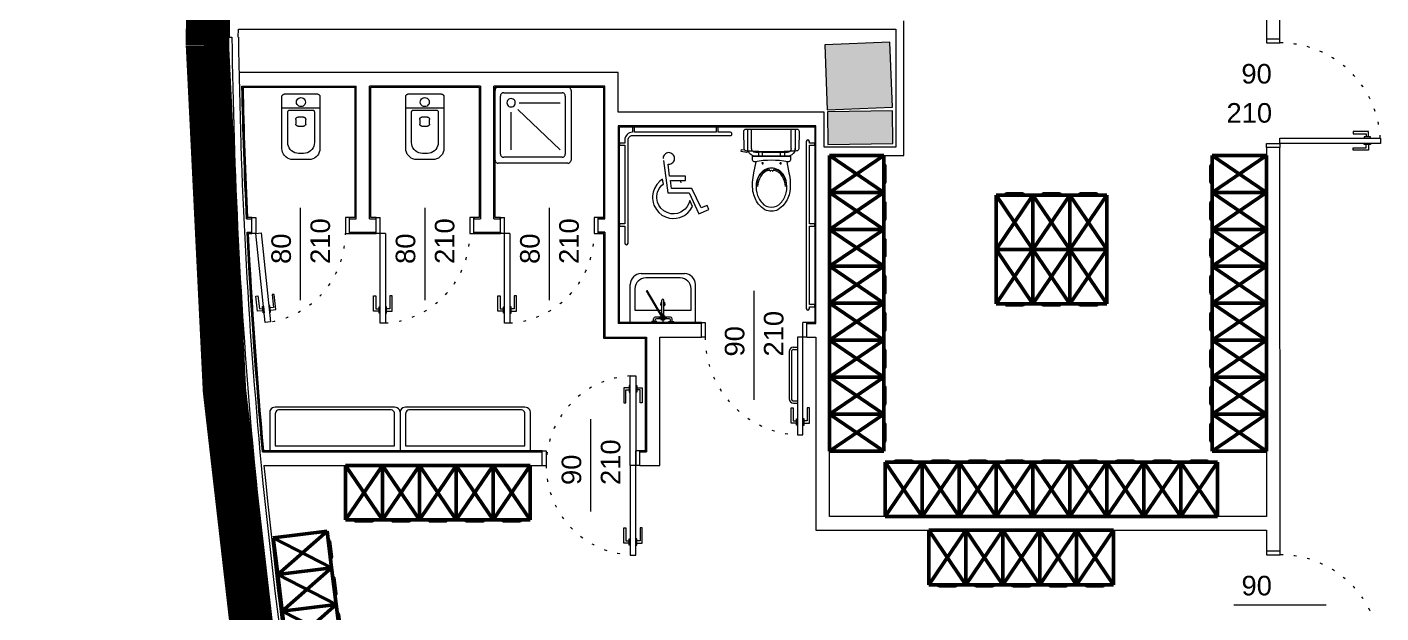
# Model space of a CAD drawing. Header units: centimetres. Extents: x 139057 to 200038, y 34824 to 80516.
# Drawn here: x 165506 to 166753, y 52121 to 52660 of the extents above; entities that cross this region are included whole.
import ezdxf

# ---------------------------------------------------------------- set-up
doc = ezdxf.new("R2010")
doc.units = ezdxf.units.CM
doc.header["$LTSCALE"] = 100
for name, pattern in [('HIDDEN4', [0.125, 0.025, -0.1]), ('p-1_lay_d3_P1-STRC-COL$0$HIDDEN', [20, 10, -10]), ('TRATTO-PUNTO', [1, 0.5, -0.25, 0, -0.25])]:
    doc.linetypes.add(name, pattern=pattern)
for name, color, linetype, lineweight in [('410_STRUTTURE_001-AM_0', 7, 'Continuous', 0), ('430_TAVOLATI_001-AM_0', 3, 'Continuous', 0), ('437_RIVESTIMENTI_001-AM_0', 13, 'Continuous', 0), ('439_TESTI_SERRAMENTI_001-AM_0', 11, 'Continuous', 0), ('441_SERRAMENTI_001-AM_0', 1, 'Continuous', 0), ('442_SANITARI_001-AM_0', 6, 'Continuous', 0), ('560_LAY_OUT_ARREDI_001-AM_0', 150, 'Continuous', 50), ('660_LAY_OUT_ARREDI_001-AM_0', 150, 'Continuous', 50)]:
    doc.layers.add(name, color=color, linetype=linetype, lineweight=lineweight)
doc.layers.add('_s_09_Perimetro_proprietà', color=40, linetype='Continuous')
doc.layers.add('CN_050_MURI_PT_Finiture', color=7, linetype='Continuous')
doc.styles.add('GENERATED_STYLE_1', font='arial.ttf')

# ---------------------------------------------------------------- blocks, each defined once
blk = doc.blocks.new('ar')
at = {"layer": '660_LAY_OUT_ARREDI_001-AM_0', "ltscale": 0.5}
for p, q in [((36789.9, 29627.8), (36739.9, 29661.8)), ((36789.9, 29661.8), (36739.9, 29627.8)), ((36789.9, 29661.8), (36739.9, 29661.8)), ((36789.9, 29661.8), (36789.9, 29627.8)), ((36789.9, 29627.8), (36739.9, 29627.8))]:
    blk.add_line(p, q, dxfattribs=at)
at = {"layer": '660_LAY_OUT_ARREDI_001-AM_0'}
blk.add_line((36739.9, 29661.8), (36739.9, 29627.8), dxfattribs=at)
at = {"layer": '660_LAY_OUT_ARREDI_001-AM_0', "ltscale": 0.5, "flags": 128}
blk.add_lwpolyline([(36789.9, 29653.3), (36789.9, 29636.3), (36790.9, 29637.3), (36790.9, 29652.3)], close=True, dxfattribs=at)

msp = doc.modelspace()

# ---------------------------------------------------------------- hatches: boundary and pattern name
at = {"layer": '410_STRUTTURE_001-AM_0'}
for points in [[(166300.6, 52646.6), (166240.6, 52644.2), (166243, 52584.2), (166303, 52586.6)], [(166303, 52583.3), (166243.1, 52582.3), (166243.5, 52552.3), (166303.5, 52553.3)]]:
    msp.add_hatch(color=256, dxfattribs=at).paths.add_polyline_path(points, flags=0)
at = {"layer": 'CN_050_MURI_PT_Finiture', "linetype": 'Continuous', "lineweight": 18}
for points in [[(166037.1, 52485.1), (166032.1, 52485.1), (166032.1, 52484.1), (166038.1, 52484.1)], [(166032.1, 52470.6), (166037.1, 52470.6), (166038.1, 52471.6), (166032.1, 52471.6)]]:
    msp.add_hatch(color=252, dxfattribs=at).paths.add_polyline_path(points, flags=0)

# ---------------------------------------------------------------- linework, layer by layer
at = {"layer": '410_STRUTTURE_001-AM_0', "elevation": 0, "flags": 128}
for points in [[(166300.6, 52646.6), (166240.6, 52644.2), (166243, 52584.2), (166303, 52586.6)], [(166303, 52583.3), (166243.1, 52582.3), (166243.5, 52552.3), (166303.5, 52553.3)]]:
    msp.add_lwpolyline(points, close=True, dxfattribs=at)
at = {"layer": '430_TAVOLATI_001-AM_0'}
for p, q in [((165672.3, 52643.5, 0), (165672.3, 53080.2, 0)), ((166647.3, 52833, 0), (166647.3, 52649.5, 0)), ((166659.8, 52649.5, 0), (166659.8, 52833, 0)), ((165692.3, 52674.6, 0), (165692.3, 52651.2, 0)), ((165700.7, 52651.2, 0), (165700.8, 52658.6, 0)), ((165700.8, 52658.6, 0), (166306, 52658.6, 0)), ((166306, 52658.6, 0), (166306, 52549.8, 0)), ((166313.5, 52542.3, 0), (166313.5, 52666.1, 0)), ((165692.3, 52651.2, 0), (165694.8, 52651.2, 0)), ((166050.6, 52618.6, 0), (165701.3, 52618.6, 0)), ((166050.6, 52582.1, 0), (166050.6, 52618.6, 0)), ((165704.1, 52606.1, 0), (165809.1, 52606.1, 0)), ((165809.1, 52484.1, 0), (165809.1, 52606.1, 0)), ((165821.6, 52484.1, 0), (165821.6, 52606.1, 0)), ((165923.6, 52606.1, 0), (165821.6, 52606.1, 0)), ((165923.6, 52606.1, 0), (165923.6, 52484.1, 0)), ((165936.1, 52484.1, 0), (165936.1, 52606.1, 0)), ((166038.1, 52606.1, 0), (165936.1, 52606.1, 0)), ((166038.1, 52484.1, 0), (166038.1, 52606.1, 0)), ((166240.1, 52582.1, 0), (166050.6, 52582.1, 0)), ((166240.1, 52549.8, 0), (166240.1, 52582.1, 0)), ((166232.6, 52569.6, 0), (166050.6, 52569.6, 0)), ((166050.6, 52569.6, 0), (166050.6, 52387.6, 0)), ((166232.6, 52387.6, 0), (166232.6, 52569.6, 0)), ((166306, 52549.8, 0), (166240.1, 52549.8, 0)), ((166245.1, 52210, 0), (166245.1, 52542.3, 0)), ((166245.1, 52542.3, 0), (166313.5, 52542.3, 0)), ((166647.3, 52549.5, 0), (166647.4, 52210, 0)), ((166659.9, 52178.6, 0), (166659.8, 52549.5, 0)), ((165708.2, 52484.1, 0), (165713.1, 52484.1, 0)), ((165713.1, 52470.6, 0), (165713.1, 52485.1, 0)), ((165803.1, 52470.6, 0), (165803.1, 52485.1, 0)), ((165803.1, 52484.1, 0), (165809.1, 52484.1, 0)), ((165821.6, 52484.1, 0), (165827.6, 52484.1, 0)), ((165827.6, 52470.6, 0), (165827.6, 52485.1, 0)), ((165917.6, 52484.1, 0), (165923.6, 52484.1, 0)), ((165936.1, 52484.1, 0), (165942.1, 52484.1, 0)), ((166032.1, 52470.6, 0), (166032.1, 52485.1, 0)), ((166032.1, 52484.1, 0), (166038.1, 52484.1, 0)), ((165708.8, 52471.6, 0), (165713.1, 52471.6, 0)), ((165803.1, 52471.6, 0), (165827.6, 52471.6, 0)), ((165917.6, 52471.6, 0), (165942.1, 52471.6, 0)), ((166038.1, 52471.6, 0), (166032.1, 52471.6, 0)), ((166038.1, 52471.6, 0), (166038.1, 52375.1, 0)), ((166127.1, 52387.6, 0), (166050.6, 52387.6, 0)), ((166127.1, 52375.1, 0), (166127.1, 52388.6, 0)), ((166224.1, 52375.1, 0), (166224.1, 52388.6, 0)), ((166224.1, 52387.6, 0), (166232.6, 52387.6, 0)), ((166038.1, 52375.1, 0), (166076.4, 52375.1, 0)), ((166076.4, 52375.1, 0), (166076.4, 52269.6, 0)), ((166088.9, 52375.1, 0), (166127.1, 52375.1, 0)), ((166088.9, 52257.1, 0), (166088.9, 52375.1, 0)), ((166224.1, 52375.1, 0), (166232.6, 52375.1, 0)), ((166232.6, 52375.1, 0), (166232.6, 52197.5, 0)), ((165723, 52269.6, 0), (165980.4, 52269.6, 0)), ((165980.4, 52257.1, 0), (165980.4, 52270.6, 0)), ((166070.4, 52257.1, 0), (166070.4, 52270.6, 0)), ((166070.4, 52269.6, 0), (166076.4, 52269.6, 0)), ((165724.3, 52257.1, 0), (165984.1, 52257.1, 0)), ((166070.4, 52257.1, 0), (166088.9, 52257.1, 0)), ((166647.4, 52210, 0), (166245.1, 52210, 0)), ((166232.6, 52197.5, 0), (166647.4, 52197.5, 0)), ((166647.4, 52197.5, 0), (166647.4, 52178.6, 0))]:
    msp.add_line(p, q, dxfattribs=at)
for centre, radius, start, end in [((170568, 52725.6, 0), 4896.4, 180.9618, 192.1311), ((170557.1, 52710.6, 0), 4862.7, 180.6998, 185.1089), ((170508.7, 52709.1, 0), 4808.2, 180.6897, 185.3938), ((170557.1, 52710.6, 0), 4854.2, 181.2334, 182.6743), ((170557.1, 52710.6, 0), 4854.2, 182.822, 185.2124), ((170573.4, 52726.7, 0), 4880.4, 185.2802, 191.8579), ((170566.8, 52725.6, 0), 4867.6, 185.5238, 191.7901), ((170566.8, 52725.6, 0), 4865.1, 185.5267, 191.7601)]:
    msp.add_arc(centre, radius, start, end, dxfattribs=at)
at = {"layer": '437_RIVESTIMENTI_001-AM_0'}
for p, q in [((165705.1, 52605.1, 0), (165808.1, 52605.1, 0)), ((165808.1, 52605.1, 0), (165808.1, 52485.1, 0)), ((165822.6, 52605.1, 0), (165922.6, 52605.1, 0)), ((165822.6, 52485.1, 0), (165822.6, 52605.1, 0)), ((165922.6, 52605.1, 0), (165922.6, 52485.1, 0)), ((165937.1, 52485.1, 0), (165937.1, 52605.1, 0)), ((165937.1, 52605.1, 0), (166037.1, 52605.1, 0)), ((166037.1, 52605.1, 0), (166037.1, 52485.1, 0)), ((166051.6, 52568.6, 0), (166231.6, 52568.6, 0)), ((166051.6, 52388.6, 0), (166051.6, 52568.6, 0)), ((166231.6, 52568.6, 0), (166231.6, 52388.6, 0)), ((165713.1, 52485.1, 0), (165709.2, 52485.1, 0)), ((165808.1, 52485.1, 0), (165803.1, 52485.1, 0)), ((165827.6, 52485.1, 0), (165822.6, 52485.1, 0)), ((165922.6, 52485.1, 0), (165917.6, 52485.1, 0)), ((165942.1, 52485.1, 0), (165937.1, 52485.1, 0)), ((166037.1, 52485.1, 0), (166032.1, 52485.1, 0)), ((165709.9, 52470.6, 0), (165713.1, 52470.6, 0)), ((165803.1, 52470.6, 0), (165827.6, 52470.6, 0)), ((165917.6, 52470.6, 0), (165942.1, 52470.6, 0)), ((166032.1, 52470.6, 0), (166037.1, 52470.6, 0)), ((166037.1, 52470.6, 0), (166037.1, 52374.1, 0)), ((166127.1, 52388.6, 0), (166051.6, 52388.6, 0)), ((166231.6, 52388.6, 0), (166224.1, 52388.6, 0)), ((166037.1, 52374.1, 0), (166075.4, 52374.1, 0)), ((166075.4, 52374.1, 0), (166075.4, 52270.6, 0)), ((165980.4, 52270.6, 0), (165723.9, 52270.6, 0)), ((166075.4, 52270.6, 0), (166070.4, 52270.6, 0))]:
    msp.add_line(p, q, dxfattribs=at)
for start, end in [(181.2455, 182.663), (182.8344, 185.2016)]:
    msp.add_arc((170557.1, 52710.6, 0), 4853.2, start, end, dxfattribs=at)
at = {"layer": '441_SERRAMENTI_001-AM_0', "linetype": 'Continuous'}
for p, q in [((166647.3, 52649.5, 0), (166659.8, 52649.5, 0)), ((166647.3, 52649.5, 0), (166647.3, 52645.8, 0)), ((166647.3, 52645.8, 0), (166659.8, 52645.8, 0)), ((166659.8, 52645.8, 0), (166659.8, 52649.5, 0)), ((166659.8, 52553.3, 0), (166659.8, 52558.3, 0)), ((166659.8, 52558.3, 0), (166752.3, 52558.3, 0)), ((166727.3, 52564.3, 0), (166727.3, 52562.3, 0)), ((166741.3, 52564.3, 0), (166727.3, 52564.3, 0)), ((166727.3, 52562.3, 0), (166739.3, 52562.3, 0)), ((166737.3, 52559.3, 0), (166737.3, 52558.3, 0)), ((166743.3, 52559.3, 0), (166737.3, 52559.3, 0)), ((166739.3, 52562.3, 0), (166739.3, 52559.3, 0)), ((166741.3, 52559.3, 0), (166741.3, 52564.3, 0)), ((166743.3, 52558.3, 0), (166743.3, 52559.3, 0)), ((166752.3, 52558.3, 0), (166752.3, 52553.3, 0)), ((166647.3, 52549.5, 0), (166647.3, 52553.3, 0)), ((166647.3, 52553.3, 0), (166659.8, 52553.3, 0)), ((166659.8, 52549.5, 0), (166647.3, 52549.5, 0)), ((166659.8, 52553.3, 0), (166659.8, 52549.5, 0)), ((166752.3, 52553.3, 0), (166659.8, 52553.3, 0)), ((166727.3, 52547.3, 0), (166727.3, 52549.3, 0)), ((166727.3, 52549.3, 0), (166739.3, 52549.3, 0)), ((166741.3, 52547.3, 0), (166727.3, 52547.3, 0)), ((166737.3, 52552.3, 0), (166737.3, 52553.3, 0)), ((166737.3, 52553.3, 0), (166743.3, 52553.3, 0)), ((166743.3, 52552.3, 0), (166737.3, 52552.3, 0)), ((166739.1, 52553.3, 0), (166740.4, 52553.3, 0)), ((166739.3, 52549.3, 0), (166739.3, 52552.3, 0)), ((166741.3, 52552.3, 0), (166741.3, 52547.3, 0)), ((166743.3, 52553.3, 0), (166743.3, 52552.3, 0)), ((165758.1, 52409.1, 0), (165758.1, 52494.1, 0)), ((165872.6, 52409.1, 0), (165872.6, 52494.1, 0)), ((165987.1, 52409.1, 0), (165987.1, 52494.1, 0)), ((165713.1, 52485.1, 0), (165716.8, 52485.1, 0)), ((165716.8, 52485.1, 0), (165716.8, 52470.6, 0)), ((165803.1, 52485.1, 0), (165799.3, 52485.1, 0)), ((165799.3, 52485.1, 0), (165799.3, 52470.6, 0)), ((165827.6, 52485.1, 0), (165831.3, 52485.1, 0)), ((165831.3, 52388.1, 0), (165831.3, 52485.1, 0)), ((165917.6, 52485.1, 0), (165913.8, 52485.1, 0)), ((165913.8, 52485.1, 0), (165913.8, 52470.6, 0)), ((165917.6, 52470.6, 0), (165917.6, 52485.1, 0)), ((165942.1, 52485.1, 0), (165945.8, 52485.1, 0)), ((165942.1, 52470.6, 0), (165942.1, 52485.1, 0)), ((165945.8, 52388.1, 0), (165945.8, 52485.1, 0)), ((166032.1, 52485.1, 0), (166028.3, 52485.1, 0)), ((166028.3, 52485.1, 0), (166028.3, 52470.6, 0)), ((166032.1, 52471.6, 0), (166032.1, 52484.1, 0)), ((165716.8, 52470.6, 0), (165713.1, 52470.6, 0)), ((165716.8, 52470.6, 0), (165721.8, 52471.1, 0)), ((165725.4, 52388.5, 0), (165716.8, 52470.6, 0)), ((165721.8, 52471.1, 0), (165730.4, 52389.1, 0)), ((165799.3, 52470.6, 0), (165803.1, 52470.6, 0)), ((165836.3, 52470.6, 0), (165827.6, 52470.6, 0)), ((165836.3, 52470.6, 0), (165836.3, 52388.1, 0)), ((165913.8, 52470.6, 0), (165917.6, 52470.6, 0)), ((165950.8, 52470.6, 0), (165942.1, 52470.6, 0)), ((165950.8, 52470.6, 0), (165950.8, 52388.1, 0)), ((166028.3, 52470.6, 0), (166032.1, 52470.6, 0)), ((166175.6, 52317.6, 0), (166175.6, 52417.6, 0)), ((165716.8, 52412.8, 0), (165718.8, 52413, 0)), ((165718.3, 52398.9, 0), (165716.8, 52412.8, 0)), ((165718.8, 52413, 0), (165720.1, 52401.1, 0)), ((165733.8, 52414.5, 0), (165731.8, 52414.3, 0)), ((165731.8, 52414.3, 0), (165733, 52402.4, 0)), ((165735.2, 52400.6, 0), (165733.8, 52414.5, 0)), ((165825.3, 52413.1, 0), (165827.3, 52413.1, 0)), ((165825.3, 52399.1, 0), (165825.3, 52413.1, 0)), ((165827.3, 52413.1, 0), (165827.3, 52401.1, 0)), ((165842.3, 52413.1, 0), (165840.3, 52413.1, 0)), ((165840.3, 52413.1, 0), (165840.3, 52401.1, 0)), ((165842.3, 52399.1, 0), (165842.3, 52413.1, 0)), ((165939.8, 52413.1, 0), (165941.8, 52413.1, 0)), ((165939.8, 52399.1, 0), (165939.8, 52413.1, 0)), ((165941.8, 52413.1, 0), (165941.8, 52401.1, 0)), ((165956.8, 52413.1, 0), (165954.8, 52413.1, 0)), ((165954.8, 52413.1, 0), (165954.8, 52401.1, 0)), ((165956.8, 52399.1, 0), (165956.8, 52413.1, 0)), ((165723.3, 52399.4, 0), (165718.3, 52398.9, 0)), ((165720.1, 52401.1, 0), (165723.1, 52401.4, 0)), ((165722.9, 52403.4, 0), (165723.9, 52403.5, 0)), ((165723.5, 52397.4, 0), (165722.9, 52403.4, 0)), ((165724.5, 52397.5, 0), (165723.5, 52397.4, 0)), ((165723.9, 52403.5, 0), (165724.5, 52397.5, 0)), ((165724, 52401.7, 0), (165724.2, 52400.4, 0)), ((165729.8, 52404.1, 0), (165728.8, 52404, 0)), ((165729.4, 52398, 0), (165730.4, 52398.1, 0)), ((165730.4, 52398.1, 0), (165729.8, 52404.1, 0)), ((165733, 52402.4, 0), (165730, 52402.1, 0)), ((165730.2, 52400.1, 0), (165735.2, 52400.6, 0)), ((165830.3, 52399.1, 0), (165825.3, 52399.1, 0)), ((165827.3, 52401.1, 0), (165830.3, 52401.1, 0)), ((165830.3, 52403.1, 0), (165831.3, 52403.1, 0)), ((165830.3, 52397.1, 0), (165830.3, 52403.1, 0)), ((165831.3, 52397.1, 0), (165830.3, 52397.1, 0)), ((165837.3, 52403.1, 0), (165836.3, 52403.1, 0)), ((165836.3, 52397.1, 0), (165837.3, 52397.1, 0)), ((165837.3, 52397.1, 0), (165837.3, 52403.1, 0)), ((165840.3, 52401.1, 0), (165837.3, 52401.1, 0)), ((165837.3, 52399.1, 0), (165842.3, 52399.1, 0)), ((165944.8, 52399.1, 0), (165939.8, 52399.1, 0)), ((165941.8, 52401.1, 0), (165944.8, 52401.1, 0)), ((165944.8, 52403.1, 0), (165945.8, 52403.1, 0)), ((165944.8, 52397.1, 0), (165944.8, 52403.1, 0)), ((165945.8, 52397.1, 0), (165944.8, 52397.1, 0)), ((165951.8, 52403.1, 0), (165950.8, 52403.1, 0)), ((165950.8, 52397.1, 0), (165951.8, 52397.1, 0)), ((165951.8, 52397.1, 0), (165951.8, 52403.1, 0)), ((165954.8, 52401.1, 0), (165951.8, 52401.1, 0)), ((165951.8, 52399.1, 0), (165956.8, 52399.1, 0)), ((165730.4, 52389.1, 0), (165725.4, 52388.5, 0)), ((165836.3, 52388.1, 0), (165831.3, 52388.1, 0)), ((165950.8, 52388.1, 0), (165945.8, 52388.1, 0)), ((166127.1, 52388.6, 0), (166130.6, 52388.6, 0)), ((166127.1, 52375.1, 0), (166127.1, 52387.6, 0)), ((166130.6, 52388.6, 0), (166130.6, 52375.1, 0)), ((166224.1, 52388.6, 0), (166220.6, 52388.6, 0)), ((166220.6, 52285.1, 0), (166220.6, 52388.6, 0)), ((166224.1, 52375.1, 0), (166224.1, 52387.6, 0)), ((166130.6, 52375.1, 0), (166127.1, 52375.1, 0)), ((166224.1, 52375.1, 0), (166215.6, 52375.1, 0)), ((166215.6, 52375.1, 0), (166215.6, 52285.1, 0)), ((166208, 52361.8, 0), (166208, 52318.4, 0)), ((166210, 52361.8, 0), (166210, 52318.4, 0)), ((166212, 52365.8, 0), (166215.6, 52365.8, 0)), ((166212, 52363.8, 0), (166215.6, 52363.8, 0)), ((166209.6, 52310.1, 0), (166211.6, 52310.1, 0)), ((166209.6, 52296.1, 0), (166209.6, 52310.1, 0)), ((166211.6, 52310.1, 0), (166211.6, 52298.1, 0)), ((166212, 52316.4, 0), (166215.6, 52316.4, 0)), ((166212, 52314.4, 0), (166215.6, 52314.4, 0)), ((166226.6, 52310.1, 0), (166224.6, 52310.1, 0)), ((166224.6, 52310.1, 0), (166224.6, 52298.1, 0)), ((166226.6, 52296.1, 0), (166226.6, 52310.1, 0)), ((166025.4, 52214.6, 0), (166025.4, 52299.6, 0)), ((166214.6, 52296.1, 0), (166209.6, 52296.1, 0)), ((166211.6, 52298.1, 0), (166214.6, 52298.1, 0)), ((166214.6, 52300.1, 0), (166215.6, 52300.1, 0)), ((166214.6, 52294.1, 0), (166214.6, 52300.1, 0)), ((166215.6, 52294.1, 0), (166214.6, 52294.1, 0)), ((166221.6, 52300.1, 0), (166220.6, 52300.1, 0)), ((166220.6, 52294.1, 0), (166221.6, 52294.1, 0)), ((166221.6, 52294.1, 0), (166221.6, 52300.1, 0)), ((166224.6, 52298.1, 0), (166221.6, 52298.1, 0)), ((166221.6, 52296.1, 0), (166226.6, 52296.1, 0)), ((166215.6, 52285.1, 0), (166220.6, 52285.1, 0)), ((165980.4, 52270.6, 0), (165984.1, 52270.6, 0)), ((165984.1, 52270.6, 0), (165984.1, 52257.1, 0)), ((166070.4, 52270.6, 0), (166066.6, 52270.6, 0)), ((166066.6, 52174.6, 0), (166066.6, 52270.6, 0)), ((166070.4, 52257.1, 0), (166070.4, 52269.6, 0)), ((166076.4, 52269.6, 0), (166070.4, 52269.6, 0)), ((166070.4, 52257.1, 0), (166061.6, 52257.1, 0)), ((166061.6, 52257.1, 0), (166061.6, 52174.6, 0)), ((166055.6, 52199.6, 0), (166057.6, 52199.6, 0)), ((166055.6, 52185.6, 0), (166055.6, 52199.6, 0)), ((166057.6, 52199.6, 0), (166057.6, 52187.6, 0)), ((166072.6, 52199.6, 0), (166070.6, 52199.6, 0)), ((166070.6, 52199.6, 0), (166070.6, 52187.6, 0)), ((166072.6, 52185.6, 0), (166072.6, 52199.6, 0)), ((166060.6, 52185.6, 0), (166055.6, 52185.6, 0)), ((166057.6, 52187.6, 0), (166060.6, 52187.6, 0)), ((166060.6, 52189.6, 0), (166061.6, 52189.6, 0)), ((166060.6, 52183.6, 0), (166060.6, 52189.6, 0)), ((166061.6, 52183.6, 0), (166060.6, 52183.6, 0)), ((166067.6, 52189.6, 0), (166066.6, 52189.6, 0)), ((166066.6, 52183.6, 0), (166067.6, 52183.6, 0)), ((166067.6, 52183.6, 0), (166067.6, 52189.6, 0)), ((166070.6, 52187.6, 0), (166067.6, 52187.6, 0)), ((166067.6, 52185.6, 0), (166072.6, 52185.6, 0)), ((166061.6, 52174.6, 0), (166066.6, 52174.6, 0)), ((166647.4, 52178.6, 0), (166659.9, 52178.6, 0)), ((166647.4, 52178.6, 0), (166647.4, 52174.9, 0)), ((166647.4, 52174.9, 0), (166659.9, 52174.9, 0)), ((166659.9, 52174.9, 0), (166659.9, 52178.6, 0)), ((166702.4, 52128.6, 0), (166617.4, 52128.6, 0))]:
    msp.add_line(p, q, dxfattribs=at)
at = {"layer": '441_SERRAMENTI_001-AM_0', "linetype": 'p-1_lay_d3_P1-STRC-COL$0$HIDDEN'}
for p, q in [((166061.6, 52330.6, 0), (166060.6, 52330.6, 0)), ((166060.6, 52330.6, 0), (166060.6, 52324.6, 0)), ((166061.6, 52339.6, 0), (166066.6, 52339.6, 0)), ((166061.6, 52257.1, 0), (166061.6, 52339.6, 0)), ((166066.6, 52339.6, 0), (166066.6, 52257.1, 0)), ((166066.6, 52330.6, 0), (166067.6, 52330.6, 0)), ((166067.6, 52330.6, 0), (166067.6, 52324.6, 0)), ((166060.6, 52328.6, 0), (166055.6, 52328.6, 0)), ((166055.6, 52328.6, 0), (166055.6, 52314.6, 0)), ((166057.6, 52326.6, 0), (166060.6, 52326.6, 0)), ((166057.6, 52314.6, 0), (166057.6, 52326.6, 0)), ((166060.6, 52324.6, 0), (166061.6, 52324.6, 0)), ((166067.6, 52324.6, 0), (166066.6, 52324.6, 0)), ((166067.6, 52328.6, 0), (166072.6, 52328.6, 0)), ((166070.6, 52326.6, 0), (166067.6, 52326.6, 0)), ((166070.6, 52314.6, 0), (166070.6, 52326.6, 0)), ((166072.6, 52328.6, 0), (166072.6, 52314.6, 0)), ((166055.6, 52314.6, 0), (166057.6, 52314.6, 0)), ((166072.6, 52314.6, 0), (166070.6, 52314.6, 0))]:
    msp.add_line(p, q, dxfattribs=at)
at = {"layer": '441_SERRAMENTI_001-AM_0', "linetype": 'HIDDEN4'}
for centre, radius, start, end in [((166659.8, 52553.3, 0), 92.5, 3.1019, 90.0033), ((165716.8, 52470.6, 0), 82.5, 280.8386, 0), ((165831.3, 52470.6, 0), 82.5, 273.4746, 0), ((165945.8, 52470.6, 0), 82.5, 273.4746, 0), ((166220.6, 52375.1, 0), 90.1, 180, 266.8202), ((166066.4, 52257.4, 0), 82.2, 93.2923, 180.1937), ((166066.4, 52256.8, 0), 82.2, 179.8063, 266.7077), ((166659.9, 52082.4, 0), 92.5, 3.1019, 90.0033)]:
    msp.add_arc(centre, radius, start, end, dxfattribs=at)
at = {"layer": '441_SERRAMENTI_001-AM_0', "linetype": 'Continuous'}
for centre, radius, start, end in [((166212, 52361.8, 0), 4, 90, 180), ((166212, 52361.8, 0), 2, 90, 180), ((166212, 52318.4, 0), 4, 180, 270), ((166212, 52318.4, 0), 2, 180, 270)]:
    msp.add_arc(centre, radius, start, end, dxfattribs=at)
at = {"layer": '442_SANITARI_001-AM_0'}
for p, q in [((166213.3, 52566.6, 0), (166213.3, 52551.6, 0)), ((166199.8, 52545.1, 0), (166183.3, 52545.1, 0)), ((166184.3, 52535.1, 0), (166182.3, 52535.1, 0)), ((166183.3, 52536.1, 0), (166183.3, 52534.1, 0)), ((166198.9, 52535.1, 0), (166200.9, 52535.1, 0)), ((166199.9, 52536.1, 0), (166199.9, 52534.1, 0)), ((166071.6, 52433.6, 0), (166111.6, 52433.6, 0)), ((166107.6, 52429.7, 0), (166075.9, 52429.7, 0)), ((166061.6, 52388.6, 0), (166061.6, 52423.6, 0)), ((166065.9, 52419.7, 0), (166065.9, 52400, 0)), ((166090.7, 52393.8, 0), (166076.6, 52417.6, 0)), ((166076.7, 52417.9, 0), (166076.8, 52418, 0)), ((166091.2, 52394.1, 0), (166077.1, 52417.9, 0)), ((166117.6, 52400, 0), (166117.6, 52419.7, 0)), ((166121.6, 52388.6, 0), (166121.6, 52423.6, 0)), ((166090.6, 52394.6, 0), (166090.6, 52409.1, 0)), ((166091.5, 52410, 0), (166091.7, 52410, 0)), ((166092.6, 52394.6, 0), (166092.6, 52409.1, 0)), ((166065.9, 52400, 0), (166087, 52400, 0)), ((166089.6, 52393.6, 0), (166084.6, 52393.6, 0)), ((166087.7, 52400, 0), (166090.6, 52400, 0)), ((166095.2, 52392.8, 0), (166088, 52392.8, 0)), ((166089.6, 52392.1, 0), (166089.6, 52393.6, 0)), ((166092.6, 52394.6, 0), (166090.6, 52394.6, 0)), ((166091.6, 52396.8, 0), (166091.6, 52388.8, 0)), ((166092.6, 52400, 0), (166117.6, 52400, 0)), ((166098.6, 52393.6, 0), (166093.6, 52393.6, 0)), ((166093.6, 52392.1, 0), (166093.6, 52393.6, 0)), ((166121.6, 52388.6, 0), (166061.6, 52388.6, 0)), ((166086.1, 52389.6, 0), (166081.6, 52389.6, 0)), ((166081.6, 52388.6, 0), (166081.6, 52389.6, 0)), ((166083.1, 52389.6, 0), (166083.1, 52392.1, 0)), ((166084.6, 52389.6, 0), (166084.6, 52391.1, 0)), ((166089.6, 52392.1, 0), (166085.6, 52392.1, 0)), ((166086.1, 52388.6, 0), (166086.1, 52389.6, 0)), ((166092.6, 52391.1, 0), (166090.6, 52391.1, 0)), ((166097.6, 52392.1, 0), (166093.6, 52392.1, 0)), ((166097.1, 52389.6, 0), (166101.6, 52389.6, 0)), ((166097.1, 52388.6, 0), (166097.1, 52389.6, 0)), ((166098.6, 52389.6, 0), (166098.6, 52391.1, 0)), ((166100.1, 52389.6, 0), (166100.1, 52392.1, 0)), ((166101.6, 52388.6, 0), (166101.6, 52389.6, 0))]:
    msp.add_line(p, q, dxfattribs=at)
at = {"layer": '442_SANITARI_001-AM_0', "elevation": 0, "flags": 128}
for points in [[(165940.1, 52605.1), (165939.6, 52605), (165939.1, 52604.9), (165938.6, 52604.7), (165938.2, 52604.4), (165937.8, 52604), (165937.5, 52603.6), (165937.3, 52603.1), (165937.1, 52602.6), (165937.1, 52602.1)], [(165940.1, 52605.1), (166004.1, 52605.1)], [(166007.1, 52602.1), (166007.1, 52602.6), (166006.9, 52603.1), (166006.7, 52603.6), (166006.4, 52604), (166006, 52604.4), (166005.6, 52604.7), (166005.1, 52604.9), (166004.6, 52605), (166004.1, 52605.1)], [(165740.9, 52596.6), (165740.9, 52596.9), (165741, 52597.3), (165741.2, 52597.6), (165741.4, 52597.9), (165741.6, 52598.1), (165741.9, 52598.3), (165742.2, 52598.5), (165742.6, 52598.6), (165742.9, 52598.6)], [(165740.9, 52548.6), (165740.9, 52596.6)], [(165773.9, 52598.6), (165742.9, 52598.6)], [(165773.9, 52598.6), (165774.3, 52598.6), (165774.6, 52598.5), (165774.9, 52598.3), (165775.2, 52598.1), (165775.4, 52597.9), (165775.6, 52597.6), (165775.8, 52597.3), (165775.9, 52596.9), (165775.9, 52596.6)], [(165775.9, 52596.6), (165775.9, 52548.6)], [(165854.9, 52596.6), (165854.9, 52596.9), (165855, 52597.3), (165855.2, 52597.6), (165855.4, 52597.9), (165855.6, 52598.1), (165855.9, 52598.3), (165856.2, 52598.5), (165856.6, 52598.6), (165856.9, 52598.6)], [(165854.9, 52548.6), (165854.9, 52596.6)], [(165887.9, 52598.6), (165856.9, 52598.6)], [(165887.9, 52598.6), (165888.3, 52598.6), (165888.6, 52598.5), (165888.9, 52598.3), (165889.2, 52598.1), (165889.4, 52597.9), (165889.6, 52597.6), (165889.8, 52597.3), (165889.9, 52596.9), (165889.9, 52596.6)], [(165889.9, 52596.6), (165889.9, 52548.6)], [(165937.1, 52538.1), (165937.1, 52602.1)], [(165945.1, 52599.9), (165944.5, 52599.9), (165944, 52599.8), (165943.6, 52599.5), (165943.1, 52599.2), (165942.8, 52598.9), (165942.5, 52598.4), (165942.2, 52598), (165942.1, 52597.5), (165942.1, 52596.9)], [(165942.1, 52543.6), (165942.1, 52596.9)], [(165945.1, 52599.9), (165998.8, 52599.9)], [(166001.8, 52596.9), (166001.7, 52597.5), (166001.6, 52598), (166001.4, 52598.4), (166001.1, 52598.9), (166000.7, 52599.2), (166000.3, 52599.5), (165999.8, 52599.8), (165999.3, 52599.9), (165998.8, 52599.9)], [(166001.8, 52596.9), (166001.8, 52543.6)], [(166007.1, 52602.1), (166007.1, 52538.1)], [(165775.8, 52585.7), (165740.9, 52585.7)], [(165746.2, 52582.1), (165746.2, 52582.4), (165746.3, 52582.8), (165746.5, 52583.1), (165746.7, 52583.4), (165746.9, 52583.6), (165747.2, 52583.8), (165747.5, 52584), (165747.9, 52584), (165748.2, 52584.1)], [(165746.2, 52554.2), (165746.2, 52582.1)], [(165748.2, 52584.1), (165768.8, 52584.1)], [(165768.8, 52584.1), (165769.2, 52584), (165769.5, 52584), (165769.8, 52583.8), (165770.1, 52583.6), (165770.4, 52583.4), (165770.6, 52583.1), (165770.7, 52582.8), (165770.8, 52582.4), (165770.8, 52582.1)], [(165770.8, 52582.1), (165770.8, 52554.2)], [(165889.8, 52585.7), (165854.9, 52585.7)], [(165860.2, 52582.1), (165860.2, 52582.4), (165860.3, 52582.8), (165860.5, 52583.1), (165860.7, 52583.4), (165860.9, 52583.6), (165861.2, 52583.8), (165861.5, 52584), (165861.9, 52584), (165862.2, 52584.1)], [(165860.2, 52554.2), (165860.2, 52582.1)], [(165862.2, 52584.1), (165882.8, 52584.1)], [(165882.8, 52584.1), (165883.2, 52584), (165883.5, 52584), (165883.8, 52583.8), (165884.1, 52583.6), (165884.4, 52583.4), (165884.6, 52583.1), (165884.7, 52582.8), (165884.8, 52582.4), (165884.8, 52582.1)], [(165884.8, 52582.1), (165884.8, 52554.2)], [(165951.8, 52547.4), (165951.8, 52582.1)], [(165997.2, 52547.4), (165958.1, 52584.5)], [(165959.3, 52590.8), (165997.2, 52590.8)], [(165753.7, 52575.5), (165753.7, 52575.8), (165753.8, 52576.2), (165753.9, 52576.5), (165754.1, 52576.8), (165754.4, 52577), (165754.7, 52577.2), (165755, 52577.4), (165755.3, 52577.5), (165755.7, 52577.5)], [(165753.7, 52575.5), (165753.7, 52571.2)], [(165755.7, 52569.2), (165755.3, 52569.3), (165755, 52569.4), (165754.7, 52569.5), (165754.4, 52569.7), (165754.1, 52570), (165753.9, 52570.2), (165753.8, 52570.6), (165753.7, 52570.9), (165753.7, 52571.2)], [(165760.8, 52577.5), (165755.7, 52577.5)], [(165755.7, 52569.2), (165760.8, 52569.2)], [(165760.8, 52577.5), (165761.2, 52577.5), (165761.5, 52577.4), (165761.8, 52577.2), (165762.1, 52577), (165762.3, 52576.8), (165762.5, 52576.5), (165762.7, 52576.2), (165762.8, 52575.8), (165762.8, 52575.5)], [(165762.8, 52571.2), (165762.8, 52570.9), (165762.7, 52570.6), (165762.5, 52570.2), (165762.3, 52570), (165762.1, 52569.7), (165761.8, 52569.5), (165761.5, 52569.4), (165761.2, 52569.3), (165760.8, 52569.2)], [(165762.8, 52571.2), (165762.8, 52575.5)], [(165867.7, 52575.5), (165867.7, 52575.8), (165867.8, 52576.2), (165867.9, 52576.5), (165868.1, 52576.8), (165868.4, 52577), (165868.7, 52577.2), (165869, 52577.4), (165869.3, 52577.5), (165869.7, 52577.5)], [(165867.7, 52575.5), (165867.7, 52571.2)], [(165869.7, 52569.2), (165869.3, 52569.3), (165869, 52569.4), (165868.7, 52569.5), (165868.4, 52569.7), (165868.1, 52570), (165867.9, 52570.2), (165867.8, 52570.6), (165867.7, 52570.9), (165867.7, 52571.2)], [(165874.8, 52577.5), (165869.7, 52577.5)], [(165869.7, 52569.2), (165874.8, 52569.2)], [(165874.8, 52577.5), (165875.2, 52577.5), (165875.5, 52577.4), (165875.8, 52577.2), (165876.1, 52577), (165876.3, 52576.8), (165876.5, 52576.5), (165876.7, 52576.2), (165876.8, 52575.8), (165876.8, 52575.5)], [(165876.8, 52571.2), (165876.8, 52570.9), (165876.7, 52570.6), (165876.5, 52570.2), (165876.3, 52570), (165876.1, 52569.7), (165875.8, 52569.5), (165875.5, 52569.4), (165875.2, 52569.3), (165874.8, 52569.2)], [(165876.8, 52571.2), (165876.8, 52575.5)], [(165756.2, 52544.2), (165754.5, 52544.4), (165752.8, 52544.8), (165751.2, 52545.5), (165749.8, 52546.5), (165748.5, 52547.8), (165747.5, 52549.2), (165746.8, 52550.8), (165746.4, 52552.5), (165746.2, 52554.2)], [(165770.8, 52554.2), (165770.7, 52552.5), (165770.2, 52550.8), (165769.5, 52549.2), (165768.5, 52547.8), (165767.3, 52546.5), (165765.8, 52545.5), (165764.3, 52544.8), (165762.6, 52544.4), (165760.8, 52544.2)], [(165870.2, 52544.2), (165868.5, 52544.4), (165866.8, 52544.8), (165865.2, 52545.5), (165863.8, 52546.5), (165862.5, 52547.8), (165861.5, 52549.2), (165860.8, 52550.8), (165860.4, 52552.5), (165860.2, 52554.2)], [(165884.8, 52554.2), (165884.7, 52552.5), (165884.2, 52550.8), (165883.5, 52549.2), (165882.5, 52547.8), (165881.3, 52546.5), (165879.8, 52545.5), (165878.3, 52544.8), (165876.6, 52544.4), (165874.8, 52544.2)], [(166209.8, 52548.6), (166209.8, 52566.6)], [(165750.9, 52538.6), (165749.2, 52538.7), (165747.5, 52539.2), (165745.9, 52539.9), (165744.5, 52540.9), (165743.3, 52542.2), (165742.3, 52543.6), (165741.5, 52545.2), (165741.1, 52546.9), (165740.9, 52548.6)], [(165760.8, 52544.2), (165756.2, 52544.2)], [(165775.9, 52548.6), (165775.8, 52546.9), (165775.3, 52545.2), (165774.6, 52543.6), (165773.6, 52542.2), (165772.3, 52540.9), (165770.9, 52539.9), (165769.3, 52539.2), (165767.7, 52538.7), (165765.9, 52538.6)], [(165864.9, 52538.6), (165863.2, 52538.7), (165861.5, 52539.2), (165859.9, 52539.9), (165858.5, 52540.9), (165857.3, 52542.2), (165856.3, 52543.6), (165855.5, 52545.2), (165855.1, 52546.9), (165854.9, 52548.6)], [(165874.8, 52544.2), (165870.2, 52544.2)], [(165889.9, 52548.6), (165889.8, 52546.9), (165889.3, 52545.2), (165888.6, 52543.6), (165887.6, 52542.2), (165886.3, 52540.9), (165884.9, 52539.9), (165883.3, 52539.2), (165881.7, 52538.7), (165879.9, 52538.6)], [(165942.1, 52543.6), (165942.1, 52543.1), (165942.2, 52542.6), (165942.5, 52542.1), (165942.8, 52541.7), (165943.1, 52541.3), (165943.6, 52541), (165944, 52540.8), (165944.5, 52540.7), (165945.1, 52540.6)], [(165998.8, 52540.6), (165999.3, 52540.7), (165999.8, 52540.8), (166000.3, 52541), (166000.7, 52541.3), (166001.1, 52541.7), (166001.4, 52542.1), (166001.6, 52542.6), (166001.7, 52543.1), (166001.8, 52543.6)], [(166096.6, 52534.2), (166097, 52534.2), (166098.1, 52534.3), (166099.1, 52534.6), (166100, 52535.1), (166100.7, 52535.7), (166101.4, 52536.5), (166101.9, 52537.4), (166102.2, 52538.4), (166102.3, 52539.5), (166102.2, 52540.6), (166101.9, 52541.6), (166101.4, 52542.5), (166100.7, 52543.3), (166100, 52543.9), (166099.1, 52544.4), (166098.1, 52544.7), (166097, 52544.9), (166096, 52544.7), (166095, 52544.4), (166094.1, 52543.9), (166093.3, 52543.3), (166092.7, 52542.5), (166092.2, 52541.6), (166091.9, 52540.6), (166091.8, 52539.5)], [(166171.5, 52546.3), (166168.5, 52545.1), (166163.8, 52545.8), (166164, 52547.8), (166166.8, 52547.4)], [(165765.9, 52538.6), (165750.9, 52538.6)], [(165879.9, 52538.6), (165864.9, 52538.6)], [(165937.1, 52538.1), (165937.1, 52537.6), (165937.3, 52537.1), (165937.5, 52536.6), (165937.8, 52536.2), (165938.2, 52535.8), (165938.6, 52535.5), (165939.1, 52535.3), (165939.6, 52535.1), (165940.1, 52535.1)], [(166004.1, 52535.1), (165940.1, 52535.1)], [(165998.8, 52540.6), (165945.1, 52540.6)], [(166004.1, 52535.1), (166004.6, 52535.1), (166005.1, 52535.3), (166005.6, 52535.5), (166006, 52535.8), (166006.4, 52536.2), (166006.7, 52536.6), (166006.9, 52537.1), (166007.1, 52537.6), (166007.1, 52538.1)], [(166092.1, 52537.7), (166096.2, 52507.8), (166115.8, 52507.8), (166124.6, 52488.7), (166134, 52492.7), (166132.5, 52496.1), (166126.8, 52494), (166118.4, 52511.8), (166099.6, 52511.8), (166098.5, 52519.1), (166112.5, 52519.1), (166112.5, 52523.2), (166097.8, 52523.2), (166096.6, 52534.2)], [(166107.8, 52519.3), (166108, 52518.2), (166108.2, 52517.2)], [(165849.6, 52306.1), (165849.5, 52307.3), (165849, 52308.4), (165848.2, 52309.3), (165847.1, 52310), (165845.9, 52310.4), (165844.6, 52310.6), (165734.6, 52310.6), (165733.3, 52310.4), (165732.1, 52310), (165731.1, 52309.3), (165730.3, 52308.4), (165729.8, 52307.3), (165729.6, 52306.7), (165729.6, 52270.6)], [(165969.6, 52270.6), (165969.6, 52306.1), (165969.5, 52307.3), (165969, 52308.4), (165968.2, 52309.3), (165967.1, 52310), (165965.9, 52310.4), (165964.6, 52310.6), (165854.6, 52310.6), (165853.3, 52310.4), (165852.1, 52310), (165851.1, 52309.3), (165850.3, 52308.4), (165849.8, 52307.3), (165849.6, 52306.7), (165849.6, 52270.6)], [(165729.6, 52270.6), (165969.6, 52270.6)]]:
    msp.add_lwpolyline(points, dxfattribs=at)
for points in [[(165754.2, 52591.3), (165754.4, 52592.4), (165754.8, 52593.4), (165755.4, 52594.3), (165756.3, 52594.9), (165757.3, 52595.3), (165758.4, 52595.5), (165759.5, 52595.3), (165760.5, 52594.9), (165761.3, 52594.3), (165762, 52593.4), (165762.4, 52592.4), (165762.5, 52591.3), (165762.4, 52590.2), (165762, 52589.2), (165761.3, 52588.4), (165760.5, 52587.7), (165759.5, 52587.3), (165758.4, 52587.2), (165757.3, 52587.3), (165756.3, 52587.7), (165755.4, 52588.4), (165754.8, 52589.2), (165754.4, 52590.2)], [(165868.2, 52591.3), (165868.4, 52592.4), (165868.8, 52593.4), (165869.4, 52594.3), (165870.3, 52594.9), (165871.3, 52595.3), (165872.4, 52595.5), (165873.5, 52595.3), (165874.5, 52594.9), (165875.3, 52594.3), (165876, 52593.4), (165876.4, 52592.4), (165876.5, 52591.3), (165876.4, 52590.2), (165876, 52589.2), (165875.3, 52588.4), (165874.5, 52587.7), (165873.5, 52587.3), (165872.4, 52587.2), (165871.3, 52587.3), (165870.3, 52587.7), (165869.4, 52588.4), (165868.8, 52589.2), (165868.4, 52590.2)], [(165951.8, 52594.6), (165950.8, 52594.5), (165949.9, 52594.1), (165949.1, 52593.5), (165948.5, 52592.7), (165948.1, 52591.8), (165948, 52590.8), (165948.1, 52589.8), (165948.5, 52588.8), (165949.1, 52588), (165949.9, 52587.4), (165950.8, 52587), (165951.8, 52586.9), (165952.8, 52587), (165953.8, 52587.4), (165954.6, 52588), (165955.2, 52588.8), (165955.5, 52589.8), (165955.7, 52590.8), (165955.5, 52591.8), (165955.2, 52592.7), (165954.6, 52593.5), (165953.8, 52594.1), (165952.8, 52594.5)], [(166183.3, 52541.6), (166183.3, 52545.4), (166179.6, 52545.4), (166179.6, 52541.6)], [(166199.8, 52541.6), (166199.8, 52545.4), (166203.5, 52545.4), (166203.5, 52541.6)], [(166116.3, 52500.7), (166115.5, 52498.2), (166114.1, 52495.4), (166112.1, 52493), (166110.7, 52491.8), (166108.1, 52490.1), (166105.1, 52489), (166102, 52488.5), (166099, 52488.7), (166095.5, 52489.7), (166092.4, 52491.4), (166089.8, 52493.8), (166087.8, 52496.7), (166086.7, 52499.4), (166086, 52503.1), (166086.1, 52505.1), (166086.7, 52508.5), (166088.3, 52511.9), (166090.8, 52514.9), (166092.1, 52516), (166091.4, 52520.4), (166088.9, 52518.6), (166086, 52515.6), (166083.8, 52512), (166082.6, 52508.6), (166082, 52505), (166082, 52502.8), (166082.6, 52499.1), (166083.4, 52496.4), (166085.6, 52492.5), (166088, 52489.7), (166090.8, 52487.5), (166094, 52485.8), (166097.6, 52484.7), (166100.4, 52484.4), (166104, 52484.5), (166107.3, 52485.2), (166111.4, 52487.1), (166114.5, 52489.5), (166116.7, 52491.9), (166118.8, 52495.2)], [(165734.6, 52275), (165844.6, 52275), (165844.6, 52304.7), (165844.5, 52305.6), (165844.1, 52306.5), (165843.4, 52307.3), (165842.6, 52307.9), (165841.6, 52308.2), (165840.5, 52308.4), (165738.8, 52308.4), (165737.7, 52308.2), (165736.7, 52307.9), (165735.9, 52307.3), (165735.2, 52306.5), (165734.8, 52305.6), (165734.6, 52304.7)], [(165854.6, 52275), (165964.6, 52275), (165964.6, 52304.7), (165964.5, 52305.6), (165964.1, 52306.5), (165963.4, 52307.3), (165962.6, 52307.9), (165961.6, 52308.2), (165960.5, 52308.4), (165858.8, 52308.4), (165857.7, 52308.2), (165856.7, 52307.9), (165855.9, 52307.3), (165855.2, 52306.5), (165854.8, 52305.6), (165854.6, 52304.7)]]:
    msp.add_lwpolyline(points, close=True, dxfattribs=at)
for points in [[(166154, 52560.6, 0.414214), (166155.2, 52561.8), (166155.2, 52562.4, 0.414214), (166154, 52563.6), (166142.6, 52563.6), (166142.6, 52568.6), (166140.6, 52568.6), (166140.6, 52563.6), (166065.6, 52563.6), (166065.6, 52568.6), (166063.6, 52568.6), (166063.6, 52563.6, 0.414214), (166056.6, 52556.6), (166056.6, 52553.6), (166051.6, 52553.6), (166051.6, 52551.6), (166056.6, 52551.6), (166056.6, 52479.3), (166051.6, 52479.3), (166051.6, 52477.3), (166056.6, 52477.3), (166056.6, 52461.6, 1), (166059.6, 52461.6), (166059.6, 52556.6, -0.414214), (166063.6, 52560.6)], [(166168.1, 52566.6), (166215, 52566.6, -0.421203), (166217, 52564.5), (166216.7, 52548.4, -0.384529), (166214.8, 52546.5, -0.020097), (166191.6, 52545.6, -0.020097), (166168.4, 52546.5, -0.384529), (166166.5, 52548.4), (166166.1, 52564.5, -0.421203)], [(166174.2, 52541.6), (166209, 52541.6), (166209, 52538.3, -0.472458), (166206.6, 52536.4, 0.097656), (166176.6, 52536.4, -0.472458), (166174.2, 52538.3)], [(166191.6, 52494.7, 0.221073), (166200.3, 52498.7, 0.102493), (166205.2, 52507.9, 0.121565), (166205, 52519.4, 0.187395), (166197.8, 52529.1, 0.126952), (166191.6, 52530.7, 0.126952), (166185.4, 52529.1, 0.187395), (166178.2, 52519.4, 0.121565), (166178, 52507.9, 0.102493), (166182.9, 52498.7, 0.221073)]]:
    msp.add_lwpolyline(points, format="xyb", close=True, dxfattribs=at)
for points in [[(166170.2, 52546.3, -0.081906), (166169.8, 52548.6), (166169.8, 52566.6)], [(166174.4, 52546.1, -0.203745), (166173.3, 52548.6), (166173.3, 52566.6)], [(166226.6, 52401.6), (166226.6, 52403.1), (166231.6, 52403.1), (166231.6, 52405.1), (166226.6, 52405.1), (166226.6, 52477.3), (166231.6, 52477.3), (166231.6, 52479.3), (166226.6, 52479.3), (166226.6, 52551.6), (166231.6, 52551.6), (166231.6, 52553.6), (166226.6, 52553.6), (166226.6, 52555.1, 1), (166223.6, 52555.1), (166223.6, 52401.6, 1), (166226.6, 52401.6)], [(166170.4, 52545.8, -0.019656), (166170.2, 52546.3)], [(166213, 52546.3, -0.32142), (166206.3, 52541.6), (166176.8, 52541.6, -0.300027), (166170.4, 52545.8)], [(166179.6, 52545.1), (166176.8, 52545.1, -0.194092), (166174.4, 52546.1)], [(166209.8, 52548.6, -0.414147), (166206.3, 52545.1), (166203.5, 52545.1)], [(166213.3, 52551.6), (166213.3, 52547.6), (166213.3, 52548.6, -0.081902), (166213, 52546.3)], [(166205.7, 52536.5), (166207.7, 52526.4, -0.088113), (166208.6, 52509.2, -0.124068), (166203.4, 52497.5, -0.086475), (166197.5, 52492.4, -0.130408), (166191.6, 52491, -0.130408), (166185.6, 52492.4, -0.086475), (166179.8, 52497.5, -0.124068), (166174.6, 52509.2, -0.088113), (166175.4, 52526.4), (166177.5, 52536.5)], [(166177.9, 52513.6, -0.136377), (166180.7, 52523.7, -0.205105), (166188.8, 52529.9, -0.668461), (166189.1, 52528.5, 0.213245), (166181.7, 52523.1, 0.134007), (166178.8, 52513.6)], [(166204.4, 52513.6, 0.134007), (166201.5, 52523.1, 0.213245), (166194.1, 52528.5, -0.668461), (166194.4, 52529.9, -0.205105), (166202.5, 52523.7, -0.136377), (166205.3, 52513.6)], [(166191.1, 52527.5), (166190, 52528, -0.801198), (166189.9, 52528.4, -0.117645), (166193.3, 52528.4, -0.801198), (166193.2, 52528), (166192.1, 52527.5)]]:
    msp.add_lwpolyline(points, format="xyb", dxfattribs=at)
at = {"layer": '442_SANITARI_001-AM_0'}
msp.add_circle((166091.6, 52392.8, 0), 1.28, dxfattribs=at)
for centre, radius, start, end in [((166071.6, 52423.6, 0), 10, 90, 180), ((166075.9, 52419.7, 0), 10, 90, 180), ((166107.6, 52419.7, 0), 10, 0, 90), ((166111.6, 52423.6, 0), 10, 0, 90), ((166076.8, 52417.7, 0), 0.25, 120.6677, 210.6677), ((166076.9, 52417.7, 0), 0.25, 30.6677, 120.6677), ((166091.6, 52405.6, 0), 2.25, 116.359, 243.641), ((166091.5, 52409.1, 0), 0.9, 90, 180), ((166091.7, 52409.1, 0), 0.9, 0, 90), ((166091.6, 52405.6, 0), 2.25, 296.359, 63.641), ((166084.6, 52392.1, 0), 1.5, 90, 180), ((166090.6, 52393.6, 0), 1, 90, 180), ((166092.6, 52393.6, 0), 1, 0, 90), ((166098.6, 52392.1, 0), 1.5, 0, 90), ((166085.6, 52391.1, 0), 1, 90, 180), ((166090.6, 52392.1, 0), 1, 180, 270), ((166092.6, 52392.1, 0), 1, 270, 0), ((166097.6, 52391.1, 0), 1, 0, 90)]:
    msp.add_arc(centre, radius, start, end, dxfattribs=at)
at = {"layer": '_s_09_Perimetro_proprietà', "linetype": 'TRATTO-PUNTO', "ltscale": 200, "const_width": 40, "elevation": 0}
msp.add_lwpolyline([(167068.1, 53908.9), (167022.5, 53763.2), (166984.2, 53620.6), (166951.5, 53476.6), (166924.6, 53331.4), (166903.5, 53185.2), (166888.2, 53038.3), (166878.8, 52891), (166875.3, 52743.3), (166877.6, 52595.7), (166885.8, 52448.2), (166899.8, 52301.2), (166920.8, 52155.1), (166945.5, 52009.5), (166953.8, 51982), (166926.8, 51974.2), (166394.6, 51835.9), (166335.9, 51823.4), (165781, 51696.7, -0.048774), (165672.3, 52643.5), (165674.8, 53076.5), (165367.1, 53523.6, -0.128765), (166432.9, 55995.5)], format="xyb", dxfattribs=at)
at = {"layer": 'CN_050_MURI_PT_Finiture', "linetype": 'Continuous'}
for p, q in [((165917.6, 52485.1, 0), (165917.6, 52484.1, 0)), ((165942.1, 52484.1, 0), (165942.1, 52485.1, 0)), ((166032.1, 52485.1, 0), (166032.1, 52484.1, 0)), ((165942.1, 52470.6, 0), (165942.1, 52471.6, 0)), ((166032.1, 52471.6, 0), (166032.1, 52470.6, 0)), ((166127.1, 52387.6, 0), (166127.1, 52388.6, 0)), ((166224.1, 52388.6, 0), (166224.1, 52387.6, 0)), ((166070.4, 52270.6, 0), (166070.4, 52269.6, 0))]:
    msp.add_line(p, q, dxfattribs=at)
for start, end in [(181.2334, 182.6743), (182.822, 185.2124)]:
    msp.add_arc((170557.1, 52710.6, 0), 4854.2, start, end, dxfattribs=at)

# ---------------------------------------------------------------- block references
at = {"layer": '560_LAY_OUT_ARREDI_001-AM_0'}
for p in [(129505.2, 22880.5, 0), (129505.2, 22846.5, 0), (129505.2, 22812.5, 0), (129505.2, 22778.5, 0), (129505.2, 22744.5, 0), (129505.2, 22710.5, 0), (129505.2, 22676.5, 0), (129505.2, 22642.5, 0)]:
    msp.add_blockref('ar', p, dxfattribs=at)
at = {"layer": '560_LAY_OUT_ARREDI_001-AM_0', "xscale": -1}
for p in [(203387.2, 22880.5, 0), (203387.2, 22846.5, 0), (203387.2, 22812.5, 0), (203387.2, 22778.5, 0), (203387.2, 22744.5, 0), (203387.2, 22710.5, 0), (203387.2, 22676.5, 0), (203387.2, 22642.5, 0)]:
    msp.add_blockref('ar', p, dxfattribs=at)
at = {"layer": '560_LAY_OUT_ARREDI_001-AM_0'}
for p, rotation in [((196060.2, 15716, 0), 90), ((196094.2, 15716, 0), 90), ((196128.2, 15716, 0), 90), ((195958.2, 15470.1, 0), 90), ((195992.2, 15470.1, 0), 90), ((196026.2, 15470.1, 0), 90), ((196060.2, 15470.1, 0), 90), ((196094.2, 15470.1, 0), 90), ((196128.2, 15470.1, 0), 90), ((196162.2, 15470.1, 0), 90), ((196196.2, 15470.1, 0), 90), ((196230.2, 15470.1, 0), 90), ((132919.3, 18235.9, 0), 7.06359467338909), ((132923.5, 18202.1, 0), 7.06359467338909), ((132927.7, 18168.4, 0), 7.06359467338909)]:
    msp.add_blockref('ar', p, dxfattribs=dict(at, rotation=rotation))
at = {"layer": '560_LAY_OUT_ARREDI_001-AM_0', "xscale": -1, "rotation": 90}
for p in [(196060.2, 89195.7, 0), (196094.2, 89195.7, 0), (196128.2, 89195.7, 0), (195461.2, 88996.9, 0), (195495.2, 88996.9, 0), (195529.2, 88996.9, 0), (195563.2, 88996.9, 0), (195597.2, 88996.9, 0), (195998.4, 88937.3, 0), (196032.4, 88937.3, 0), (196066.4, 88937.3, 0), (196100.4, 88937.3, 0), (196134.4, 88937.3, 0)]:
    msp.add_blockref('ar', p, dxfattribs=at)

# ---------------------------------------------------------------- texts
at = {"layer": '439_TESTI_SERRAMENTI_001-AM_0', "linetype": 'Continuous', "char_height": 18, "attachment_point": 7, "rotation": 0.0033, "style": 'GENERATED_STYLE_1'}
for s, insert in [('90 ', (166624.3, 52608.2, 0)), ('210 ', (166610.6, 52572.2, 0)), ('90 ', (166624.4, 52137.3, 0))]:
    msp.add_mtext(s, dxfattribs=dict(at, insert=insert))
at = {"layer": '439_TESTI_SERRAMENTI_001-AM_0', "char_height": 18, "attachment_point": 7, "rotation": 90, "style": 'GENERATED_STYLE_1'}
for s, insert in [('210 ', (165785.4, 52442.5, 0)), ('210 ', (165899.9, 52442.5, 0)), ('210 ', (166014.4, 52442.5, 0)), ('80 ', (165749.4, 52442.5, 0)), ('80 ', (165863.9, 52442.5, 0)), ('80 ', (165978.4, 52442.5, 0)), ('210 ', (166202.9, 52357.3, 0)), ('90 ', (166166.9, 52357.3, 0)), ('210 ', (166052.7, 52239.1, 0)), ('90 ', (166016.7, 52239.1, 0))]:
    msp.add_mtext(s, dxfattribs=dict(at, insert=insert))

doc.saveas('drawing.dxf')
